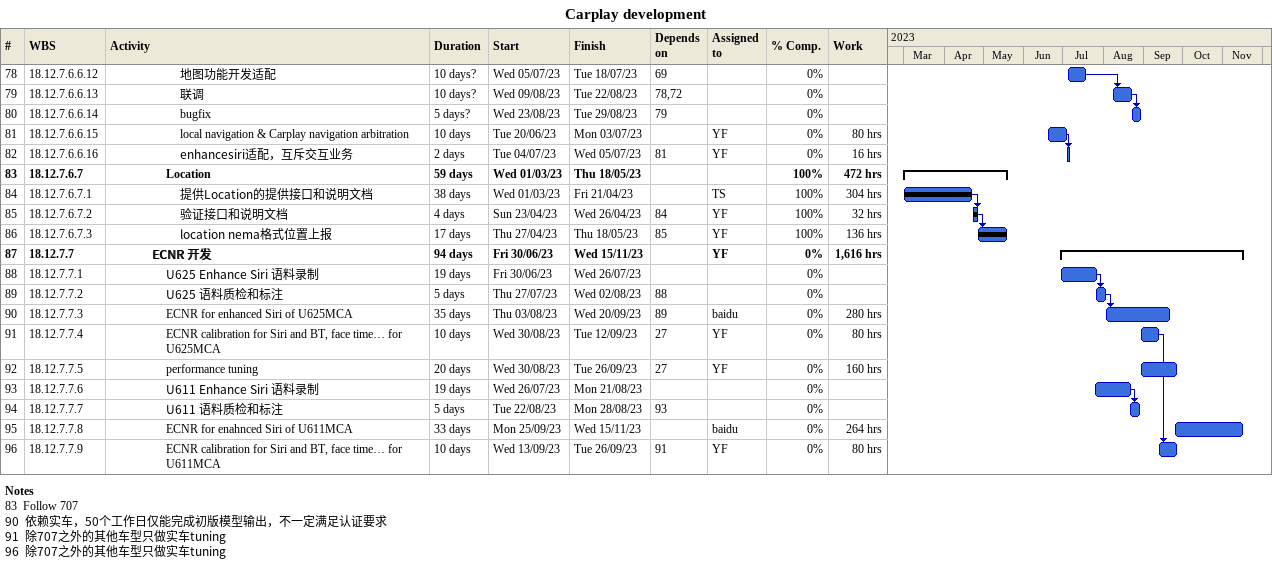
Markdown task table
Carplay development

| ID | WBS | Task | Duration | Start | Finish | Predecessors | Resources | % complete | Work (h) |
|---|---|---|---|---|---|---|---|---|---|
| 78 | 18.12.7.6.6.12 | 地图功能开发适配 | 10d? | 2023-07-05 | 2023-07-18 | 69 |  | 0 |  |
| 79 | 18.12.7.6.6.13 | 联调 | 10d? | 2023-08-09 | 2023-08-22 | 78, 72 |  | 0 |  |
| 80 | 18.12.7.6.6.14 | bugfix | 5d? | 2023-08-23 | 2023-08-29 | 79 |  | 0 |  |
| 81 | 18.12.7.6.6.15 | local navigation & Carplay navigation arbitration | 10d | 2023-06-20 | 2023-07-03 |  | YF | 0 | 80 |
| 82 | 18.12.7.6.6.16 | enhancesiri适配，互斥交互业务 | 2d | 2023-07-04 | 2023-07-05 | 81 | YF | 0 | 16 |
| 83 | 18.12.7.6.7 | **Location** | 59d | 2023-03-01 | 2023-05-18 |  |  | 100 | 472 |
| 84 | 18.12.7.6.7.1 | 提供Location的提供接口和说明文档 | 38d | 2023-03-01 | 2023-04-21 |  | TS | 100 | 304 |
| 85 | 18.12.7.6.7.2 | 验证接口和说明文档 | 4d | 2023-04-23 | 2023-04-26 | 84 | YF | 100 | 32 |
| 86 | 18.12.7.6.7.3 | location nema格式位置上报 | 17d | 2023-04-27 | 2023-05-18 | 85 | YF | 100 | 136 |
| 87 | 18.12.7.7 | **ECNR 开发** | 94d | 2023-06-30 | 2023-11-15 |  | YF | 0 | 1616 |
| 88 | 18.12.7.7.1 | U625 Enhance Siri 语料录制 | 19d | 2023-06-30 | 2023-07-26 |  |  | 0 |  |
| 89 | 18.12.7.7.2 | U625 语料质检和标注 | 5d | 2023-07-27 | 2023-08-02 | 88 |  | 0 |  |
| 90 | 18.12.7.7.3 | ECNR for enhanced Siri of U625MCA | 35d | 2023-08-03 | 2023-09-20 | 89 | baidu | 0 | 280 |
| 91 | 18.12.7.7.4 | ECNR calibration for Siri and BT, face time… for U625MCA | 10d | 2023-08-30 | 2023-09-12 | 27 | YF | 0 | 80 |
| 92 | 18.12.7.7.5 | performance tuning | 20d | 2023-08-30 | 2023-09-26 | 27 | YF | 0 | 160 |
| 93 | 18.12.7.7.6 | U611 Enhance Siri 语料录制 | 19d | 2023-07-26 | 2023-08-21 |  |  | 0 |  |
| 94 | 18.12.7.7.7 | U611 语料质检和标注 | 5d | 2023-08-22 | 2023-08-28 | 93 |  | 0 |  |
| 95 | 18.12.7.7.8 | ECNR for enahnced Siri of U611MCA | 33d | 2023-09-25 | 2023-11-15 |  | baidu | 0 | 264 |
| 96 | 18.12.7.7.9 | ECNR calibration for Siri and BT, face time… for U611MCA | 10d | 2023-09-13 | 2023-09-26 | 91 | YF | 0 | 80 |

Notes
- 83: Follow 707
- 90: 依赖实车，50个工作日仅能完成初版模型输出，不一定满足认证要求
- 91: 除707之外的其他车型只做实车tuning
- 96: 除707之外的其他车型只做实车tuning
